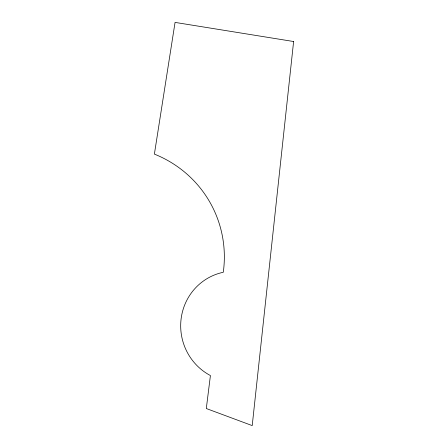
<?xml version="1.0" encoding="UTF-8"?>
<svg xmlns="http://www.w3.org/2000/svg" width="448" height="448" viewBox="0 0 448 448"><rect width="100%" height="100%" fill="white"/><g stroke="black" fill="none" stroke-linecap="round" stroke-linejoin="round"><path stroke-width="0.67" d="M293.614 41.518L252.218 425.6L206.304 408.531L210.414 375.553A55.384 53.978 76.3 0 1 181.115 318.83A55.384 53.978 76.3 0 1 223.283 272.278A116.318 112.969 -25.4 0 0 154.386 154.106L175.062 22.4L293.614 41.518"/></g></svg>
